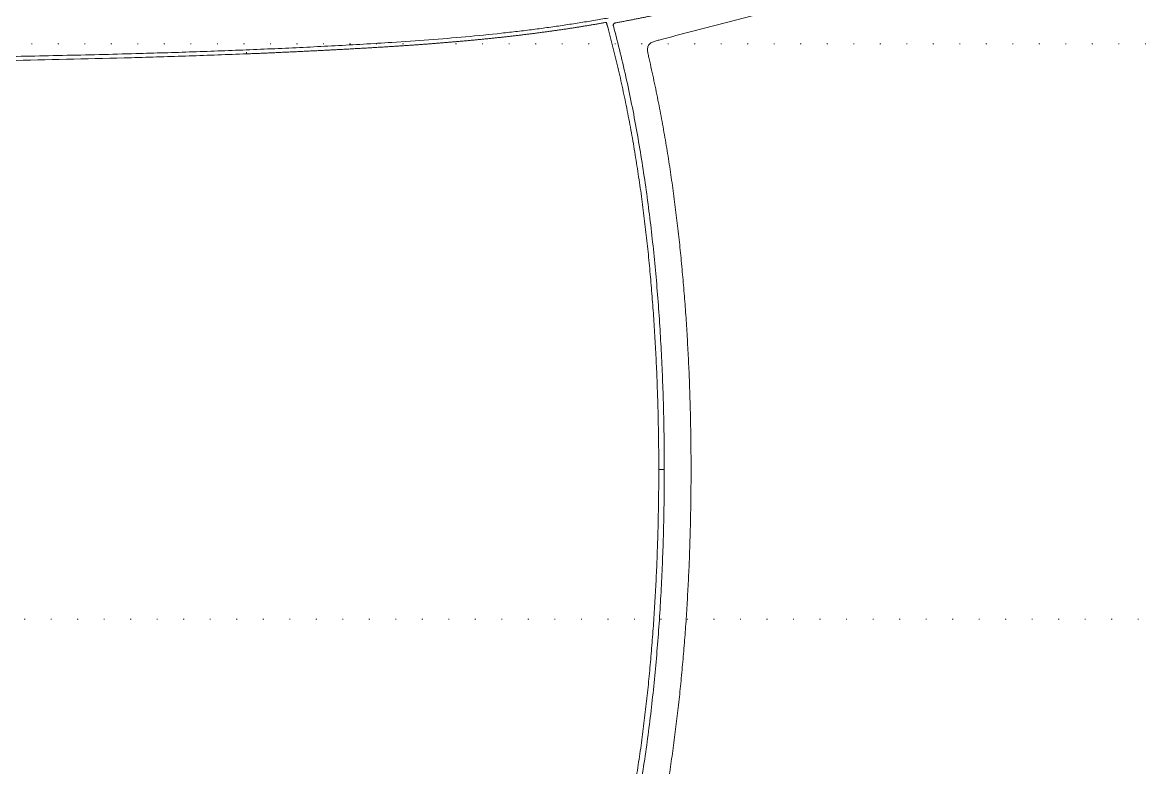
# Model space of a CAD drawing. Extents: x -2012 to 34975, y -1043 to 8321.
# Drawn here: x 30944.7 to 31081, y 1511.4 to 1602.1 of the extents above; entities that cross this region are included whole.
import ezdxf
from ezdxf.xclip import XClip

# ---------------------------------------------------------------- set-up
doc = ezdxf.new("R2010")
doc.units = 0
doc.header["$LTSCALE"] = 25
doc.header["$XCLIPFRAME"] = 0
doc.linetypes.add('DOT2', pattern=[0.125, 0, -0.125])
doc.layers.get('0').update_dxf_attribs({"color": 9, "lineweight": 9})
doc.layers.add('04', color=9, linetype='Continuous', lineweight=9)
doc.layers.add('20', color=9, linetype='DOT2', lineweight=9)

# ---------------------------------------------------------------- blocks, each defined once
blk = doc.blocks.new('p-araba-polo')
at = {"extrusion": (0, 0, -1)}
for p, q in [((1.7726, 0.5433), (1.7726, 0.5433)), ((1.7128, 0), (1.7144, 0))]:
    blk.add_line(p, q, dxfattribs=at)
blk.add_line((1.7128, 0), (1.7144, 0))
for points, degree, knots in [([(1.2061, 0.646), (1.2178, 0.6436), (1.2414, 0.6388), (1.2769, 0.6313), (1.3126, 0.6234), (1.3484, 0.6153), (1.3843, 0.6069), (1.4204, 0.5983), (1.4567, 0.5894), (1.4933, 0.5804), (1.53, 0.5712), (1.567, 0.5618), (1.6042, 0.5523), (1.6418, 0.5426), (1.6796, 0.5329), (1.7052, 0.5262), (1.7179, 0.5229)], 3, [0, 0, 0, 0, 0.071429, 0.142858, 0.214287, 0.285715, 0.357144, 0.428573, 0.500002, 0.571431, 0.642859, 0.714288, 0.785716, 0.857144, 0.928573, 1, 1, 1, 1]), ([(1.7811, 0.5493), (1.7869, 0.5483), (1.7986, 0.5463), (1.8165, 0.5434), (1.8347, 0.5406), (1.8532, 0.5379), (1.8721, 0.5354), (1.8913, 0.533), (1.9187, 0.5299), (1.9546, 0.5264), (1.9991, 0.5226), (2.0291, 0.5206), (2.0442, 0.5196)], 3, [0, 0, 0, 0, 0.068934, 0.138708, 0.209326, 0.28079, 0.353094, 0.426221, 0.500139, 0.664458, 0.831511, 1, 1, 1, 1]), ([(1.7128, 0), (1.7128, 0.0114), (1.7129, 0.0341), (1.7135, 0.0682), (1.7145, 0.1023), (1.716, 0.1363), (1.7179, 0.1703), (1.7202, 0.2043), (1.7231, 0.2383), (1.7264, 0.2722), (1.7302, 0.3061), (1.7347, 0.3398), (1.7397, 0.3735), (1.7453, 0.4071), (1.7515, 0.4405), (1.7585, 0.4738), (1.7661, 0.5069), (1.7718, 0.5288), (1.7747, 0.5398)], 3, [0, 0, 0, 0, 0.0625, 0.125001, 0.187501, 0.250001, 0.312502, 0.375002, 0.437502, 0.500002, 0.562502, 0.625002, 0.687502, 0.750002, 0.812502, 0.875001, 0.937501, 1, 1, 1, 1]), ([(1.7748, 0.5406), (1.7748, 0.5409), (1.7747, 0.5416), (1.7742, 0.5424), (1.7735, 0.5431), (1.7729, 0.5432), (1.7726, 0.5433)], 3, [0, 0, 0, 0, 0.250001, 0.500007, 0.750005, 1, 1, 1, 1]), ([(1.7747, 0.5398), (1.7747, 0.5399), (1.7748, 0.5402), (1.7748, 0.5405), (1.7748, 0.5406)], 3, [0, 0, 0, 0, 0.499981, 1, 1, 1, 1]), ([(1.7832, 0.5436), (1.7831, 0.5434), (1.7829, 0.5429), (1.7827, 0.5424), (1.7827, 0.5422)], 3, [0, 0, 0, 0, 0.483515, 1, 1, 1, 1]), ([(1.7842, 0.5439), (1.784, 0.5439), (1.7836, 0.544), (1.7833, 0.5437), (1.7832, 0.5436)], 3, [0, 0, 0, 0, 0.530721, 1, 1, 1, 1]), ([(1.7179, 0.5229), (1.7195, 0.5224), (1.7226, 0.5216), (1.7271, 0.5202), (1.7308, 0.5181), (1.7331, 0.5145), (1.7333, 0.5099), (1.7324, 0.505), (1.7316, 0.5016), (1.7312, 0.4998)], 3, [0, 0, 0, 0, 0.155607, 0.308809, 0.443172, 0.561441, 0.688648, 0.838161, 1, 1, 1, 1]), ([(1.7312, 0.4998), (1.7316, 0.5016), (1.7324, 0.505), (1.7333, 0.5099), (1.7331, 0.5145), (1.7308, 0.5181), (1.7271, 0.5202), (1.7226, 0.5216), (1.7195, 0.5224), (1.7179, 0.5229)], 3, [0, 0, 0, 0, 0.161839, 0.311352, 0.438559, 0.556828, 0.691191, 0.844393, 1, 1, 1, 1]), ([(2.0442, 0.5196), (2.0557, 0.5189), (2.0787, 0.5175), (2.1132, 0.5156), (2.1477, 0.5138), (2.1823, 0.5122), (2.2169, 0.5107), (2.2515, 0.5094), (2.2861, 0.5081), (2.3208, 0.507), (2.3439, 0.5064), (2.3554, 0.506)], 3, [0, 0, 0, 0, 0.111111, 0.222222, 0.333333, 0.444444, 0.555555, 0.666666, 0.777777, 0.888889, 1, 1, 1, 1]), ([(2.9914, 0.4925), (2.9681, 0.4926), (2.9215, 0.4929), (2.8515, 0.4934), (2.7815, 0.494), (2.7115, 0.4947), (2.6414, 0.4956), (2.5713, 0.4966), (2.5012, 0.4978), (2.4311, 0.4992), (2.361, 0.501), (2.2908, 0.5031), (2.2441, 0.5049), (2.2208, 0.5057)], 3, [0, 0, 0, 0, 0.090909, 0.181819, 0.272729, 0.363638, 0.454547, 0.545456, 0.636366, 0.727274, 0.818182, 0.909092, 1, 1, 1, 1]), ([(2.3554, 0.506), (2.3703, 0.5056), (2.4001, 0.5048), (2.4448, 0.5038), (2.4895, 0.5028), (2.5342, 0.502), (2.5789, 0.5013), (2.6236, 0.5006), (2.6682, 0.5), (2.7129, 0.4995), (2.7575, 0.499), (2.8022, 0.4986), (2.8468, 0.4982), (2.8914, 0.4978), (2.936, 0.4975), (2.9805, 0.4972), (3.0251, 0.4969), (3.0696, 0.4966), (3.0993, 0.4965), (3.1141, 0.4964)], 3, [0, 0, 0, 0, 0.058823, 0.117647, 0.17647, 0.235294, 0.294117, 0.352941, 0.411764, 0.470588, 0.529411, 0.588235, 0.647058, 0.705882, 0.764706, 0.823529, 0.882353, 0.941176, 1, 1, 1, 1]), ([(1.7198, 0.4462), (1.7216, 0.4552), (1.7252, 0.4731), (1.7292, 0.4909), (1.7312, 0.4998)], 3, [0, 0, 0, 0, 0.5006, 1, 1, 1, 1]), ([(1.7312, 0.4998), (1.7292, 0.4909), (1.7252, 0.4731), (1.7216, 0.4552), (1.7198, 0.4462)], 3, [0, 0, 0, 0, 0.4994, 1, 1, 1, 1]), ([(1.7198, 0.4462), (1.7181, 0.4376), (1.7148, 0.4203), (1.7103, 0.3943), (1.7061, 0.3683), (1.7024, 0.3422), (1.6989, 0.316), (1.6958, 0.2898), (1.693, 0.2636), (1.6905, 0.2373), (1.6882, 0.211), (1.6863, 0.1847), (1.6847, 0.1584), (1.6833, 0.132), (1.6821, 0.1056), (1.6813, 0.0792), (1.6807, 0.0528), (1.6803, 0.0264), (1.6802, 0.0088), (1.6802, 0)], 3, [0, 0, 0, 0, 0.058823, 0.117647, 0.17647, 0.235293, 0.294117, 0.35294, 0.411764, 0.470587, 0.529411, 0.588235, 0.647058, 0.705882, 0.764705, 0.823529, 0.882353, 0.941176, 1, 1, 1, 1]), ([(1.7198, -0.4462), (1.7181, -0.4376), (1.7148, -0.4203), (1.7103, -0.3943), (1.7061, -0.3683), (1.7024, -0.3422), (1.6989, -0.316), (1.6958, -0.2898), (1.693, -0.2636), (1.6905, -0.2373), (1.6882, -0.211), (1.6863, -0.1847), (1.6847, -0.1583), (1.6833, -0.132), (1.6821, -0.1056), (1.6813, -0.0792), (1.6807, -0.0528), (1.6803, -0.0264), (1.6802, -0.0088), (1.6802, 0)], 3, [0, 0, 0, 0, 0.058823, 0.117647, 0.17647, 0.235293, 0.294117, 0.35294, 0.411764, 0.470587, 0.529411, 0.588235, 0.647058, 0.705882, 0.764705, 0.823529, 0.882353, 0.941176, 1, 1, 1, 1]), ([(1.7128, 0), (1.7128, -0.0114), (1.7129, -0.0341), (1.7135, -0.0682), (1.7145, -0.1022), (1.716, -0.1363), (1.7179, -0.1703), (1.7202, -0.2043), (1.7231, -0.2383), (1.7264, -0.2722), (1.7302, -0.3061), (1.7347, -0.3398), (1.7397, -0.3735), (1.7453, -0.4071), (1.7515, -0.4405), (1.7585, -0.4738), (1.7661, -0.5069), (1.7718, -0.5288), (1.7747, -0.5398)], 3, [0, 0, 0, 0, 0.0625, 0.125001, 0.187501, 0.250001, 0.312502, 0.375002, 0.437502, 0.500002, 0.562502, 0.625002, 0.687502, 0.750002, 0.812502, 0.875001, 0.937501, 1, 1, 1, 1]), ([(1.7165, 0), (1.7165, 0), (1.7165, 0), (1.7165, 0), (1.7165, 0), (1.7165, 0), (1.7165, 0), (1.7165, 0), (1.7165, 0), (1.7165, 0), (1.7165, 0)], 5, [0, 0, 0, 0, 0, 0, 1, 1, 1, 1, 1, 1.000001, 1.000001, 1.000001, 1.000001, 1.000001, 1.000001]), ([(1.7165, 0), (1.7165, 0), (1.7165, 0), (1.7165, 0), (1.7165, 0), (1.7165, 0), (1.7165, 0)], 3, [0, 0, 0, 0, 1, 1, 1, 1.000001, 1.000001, 1.000001, 1.000001]), ([(1.7165, 0), (1.7165, 0), (1.7165, 0), (1.7165, 0), (1.7165, 0), (1.7165, 0), (1.7165, 0), (1.7165, 0), (1.7165, 0), (1.7165, 0), (1.7165, 0)], 5, [0, 0, 0, 0, 0, 0, 1, 1, 1, 1, 1, 1.000001, 1.000001, 1.000001, 1.000001, 1.000001, 1.000001]), ([(1.7165, 0), (1.7165, 0), (1.7165, 0), (1.7165, 0), (1.7165, 0), (1.7165, 0), (1.7165, 0)], 3, [0, 0, 0, 0, 1, 1, 1, 1.000001, 1.000001, 1.000001, 1.000001]), ([(1.7178, 0), (1.7178, 0), (1.7178, 0), (1.7178, 0), (1.7178, 0), (1.7178, 0), (1.7178, 0), (1.7178, 0), (1.7178, 0), (1.7178, 0), (1.7178, 0)], 5, [0, 0, 0, 0, 0, 0, 1, 1, 1, 1, 1, 1.000001, 1.000001, 1.000001, 1.000001, 1.000001, 1.000001]), ([(1.7178, 0), (1.7178, 0), (1.7178, 0), (1.7178, 0), (1.7178, 0), (1.7178, 0), (1.7178, 0), (1.7178, 0), (1.7178, 0), (1.7178, 0), (1.7178, 0)], 5, [0, 0, 0, 0, 0, 0, 1, 1, 1, 1, 1, 1.000001, 1.000001, 1.000001, 1.000001, 1.000001, 1.000001])]:
    blk.add_open_spline(points, degree=degree, knots=knots)
for points, degree in [([(1.6292, 0.5746), (1.6467, 0.5703), (1.6643, 0.5661), (1.682, 0.562), (1.6998, 0.558), (1.7178, 0.554), (1.7359, 0.5503), (1.7542, 0.5467), (1.7726, 0.5433)], 8), ([(1.7816, 0.5384), (1.7532, 0.4338), (1.735, 0.3261), (1.7248, 0.2176), (1.7195, 0.1088), (1.7195, 0)], 5), ([(1.7748, 0.5406), (1.7748, 0.5411), (1.7747, 0.5416), (1.7745, 0.542), (1.7742, 0.5425), (1.7739, 0.5428), (1.7735, 0.5431), (1.7731, 0.5432), (1.7726, 0.5433)], 8), ([(1.7748, 0.5406), (1.7748, 0.5403), (1.7748, 0.5401), (1.7747, 0.5398)], 3), ([(1.7827, 0.5422), (1.7823, 0.5409), (1.782, 0.5396), (1.7816, 0.5384)], 3), ([(1.7827, 0.5422), (1.7825, 0.5414), (1.7823, 0.5406), (1.7821, 0.5399), (1.7818, 0.5391), (1.7816, 0.5384)], 5), ([(1.7832, 0.5436), (1.7831, 0.5434), (1.783, 0.5432), (1.7829, 0.5429), (1.7828, 0.5427), (1.7827, 0.5424), (1.7827, 0.5422)], 6), ([(1.7842, 0.5439), (1.784, 0.5439), (1.7837, 0.544), (1.7835, 0.5439), (1.7834, 0.5438), (1.7832, 0.5436)], 5), ([(2.0471, 0.5145), (2.0087, 0.5169), (1.9704, 0.5198), (1.9323, 0.5231), (1.8945, 0.5271), (1.8569, 0.5318), (1.82, 0.5375), (1.7842, 0.5439)], 7), ([(1.7776, 0.523), (1.7776, 0.523), (1.7776, 0.523), (1.7776, 0.523)], 3), ([(2.0471, 0.5145), (2.0718, 0.513), (2.0966, 0.5115), (2.1214, 0.5102), (2.1462, 0.509), (2.1711, 0.5078), (2.1959, 0.5067), (2.2208, 0.5057)], 7), ([(2.221, 0.5078), (2.2209, 0.5078), (2.2209, 0.5076), (2.2209, 0.5072), (2.2208, 0.5066), (2.2208, 0.5057)], 5), ([(2.2208, 0.5057), (2.2208, 0.5062), (2.2208, 0.5066), (2.2208, 0.507), (2.2209, 0.5073), (2.2209, 0.5075)], 5), ([(2.2208, 0.5067), (2.2208, 0.5067), (2.2208, 0.5067), (2.2208, 0.5067)], 3), ([(2.2208, 0.5067), (2.2208, 0.5067), (2.2208, 0.5067), (2.2208, 0.5067), (2.2208, 0.5067), (2.2208, 0.5067), (2.2208, 0.5067), (2.2208, 0.5067)], 7), ([(1.7144, 0), (1.7154, 0), (1.7162, 0), (1.7165, 0)], 3), ([(1.7144, 0), (1.7154, 0), (1.7162, 0), (1.7165, 0)], 3), ([(1.7195, 0), (1.718, 0), (1.7164, 0), (1.7157, 0), (1.7164, 0), (1.717, 0)], 5), ([(1.7195, 0), (1.718, 0), (1.7164, 0), (1.7157, 0), (1.7164, 0), (1.717, 0)], 5), ([(1.7165, 0), (1.7168, 0), (1.717, 0), (1.7173, 0), (1.7176, 0), (1.7178, 0)], 5), ([(1.7165, 0), (1.7168, 0), (1.717, 0), (1.7173, 0), (1.7176, 0), (1.7178, 0)], 5), ([(1.7816, -0.5384), (1.7532, -0.4338), (1.735, -0.3261), (1.7248, -0.2176), (1.7195, -0.1088), (1.7195, 0)], 5)]:
    blk.add_open_spline(points, degree=degree)
blk = doc.blocks.new('catikatirevizepergole-krt')
blk.add_lwpolyline([(-30, 810), (-30, 740), (-800, 740), (-800, 810)], close=True)

msp = doc.modelspace()

# ---------------------------------------------------------------- block references
at = {"layer": '04'}
ref = msp.add_blockref('p-araba-polo', (31194.08, 1547.69), dxfattribs=dict(at, xscale=-100, yscale=100, zscale=100))
XClip(ref).set_block_clipping_path([(-0.0924763951, -0.9835002962), (4.0650970395, 0.9845199444)])
at = {"layer": '20'}
msp.add_blockref('catikatirevizepergole-krt', (31581.35, 789.5), dxfattribs=at)

doc.saveas('drawing.dxf')
